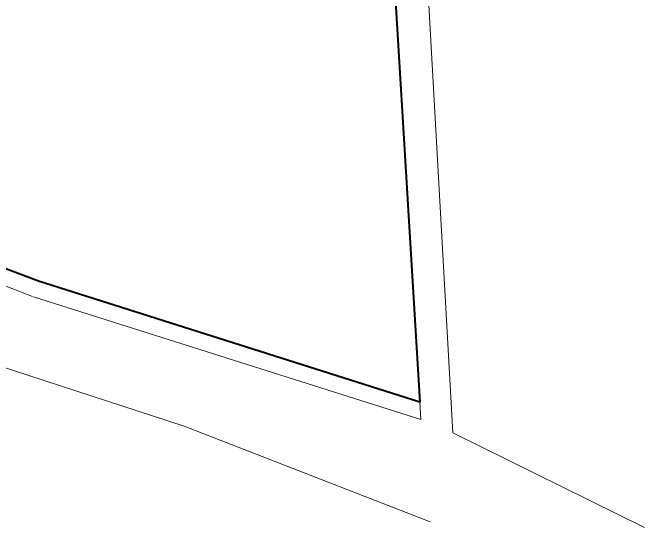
# Model space of a CAD drawing. Header units: metres. Extents: x 141303 to 146299, y 125960 to 127091.
# Drawn here: x 146005.5 to 146083, y 126065.3 to 126128.4 of the extents above; entities that cross this region are included whole.
import ezdxf

# ---------------------------------------------------------------- set-up
doc = ezdxf.new("R2010")
doc.units = ezdxf.units.M
doc.header["$MEASUREMENT"] = 0
doc.linetypes.add('ACAD_ISO04W100', pattern=[30, 24, -3, 0, -3])
doc.layers.add('NVMI_ROAD', color=253, linetype='Continuous', lineweight=20)
doc.layers.add('NVMI_SITEBOUNDARY', color=255, linetype='ACAD_ISO04W100', lineweight=40)

msp = doc.modelspace()

# ---------------------------------------------------------------- linework, layer by layer
at = {"layer": 'NVMI_ROAD', "linetype": 'ByBlock'}
for p, q in [((146007.98547, 126093.62077), (145957.86876, 126112.69623)), ((146055.59309, 126078.51344), (146008.09211, 126093.58359))]:
    msp.add_line(p, q, dxfattribs=at)
at = {"layer": 'NVMI_ROAD'}
for p, q in [((145989.51443, 126089.74876), (146026.57959, 126077.72697)), ((146055.46262, 126080.65308), (146055.59309, 126078.51344)), ((146026.57959, 126077.72697), (146056.72536, 126065.96699)), ((146059.52411, 126076.90301), (146082.99832, 126065.29608))]:
    msp.add_line(p, q, dxfattribs=at)
msp.add_lwpolyline([(146013.77499, 126257.05197), (146013.60758, 126251.74544), (146017.15259, 126247.59174), (146029.90119, 126249.47491), (146034.14014, 126249.14206), (146035.94711, 126247.53698), (146040.08866, 126242.64382), (146041.67786, 126236.84563), (146048.91002, 126211.99509), (146053.06494, 126192.07939), (146059.52411, 126076.90301)], dxfattribs=at)
at = {"layer": 'NVMI_SITEBOUNDARY', "linetype": 'ByBlock'}
for p, q in [((146048.7176, 126191.267), (146055.46262, 126080.65308)), ((146008.69692, 126095.48995), (145957.65304, 126114.91831)), ((146055.46262, 126080.65308), (146008.69692, 126095.48995))]:
    msp.add_line(p, q, dxfattribs=at)

doc.saveas('drawing.dxf')
